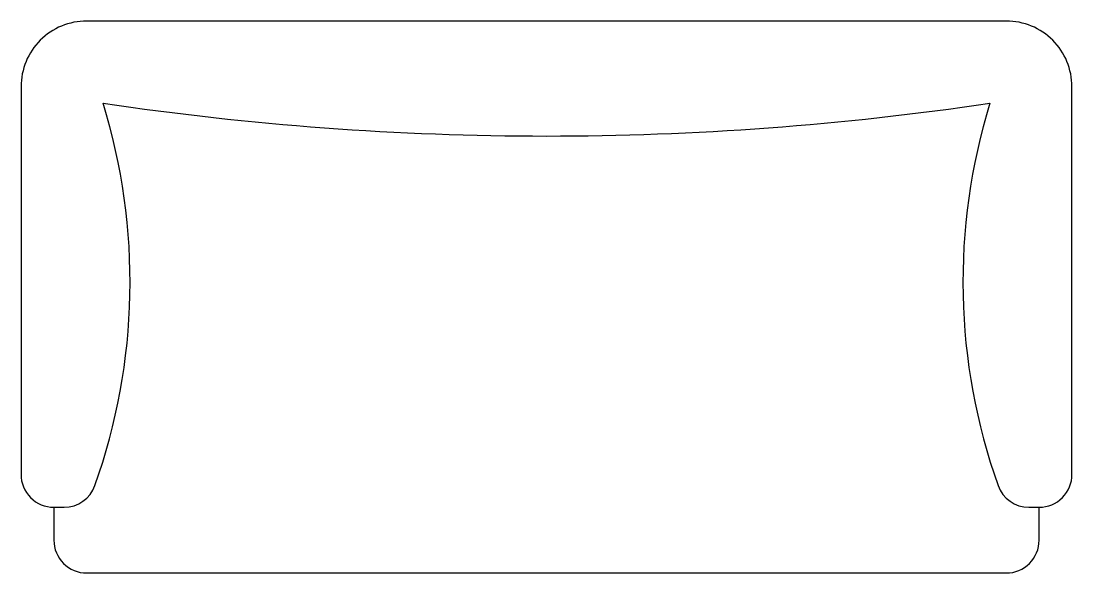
# Model space of a CAD drawing. Extents: x 0 to 1.6, y 0 to 0.84.
import ezdxf

# ---------------------------------------------------------------- set-up
doc = ezdxf.new("R2010")
doc.units = 0
doc.layers.get('0').update_dxf_attribs({"linetype": 'CONTINUOUS'})

msp = doc.modelspace()

# ---------------------------------------------------------------- linework, layer by layer
at = {"color": 0}
msp.add_lwpolyline([(1.475, 0.715, 0.161769), (1.4874, 0.1332, 0.317203), (1.5345, 0.1), (1.55, 0.1, 0.414214), (1.6, 0.15), (1.6, 0.74, 0.414214), (1.5, 0.84), (0.1, 0.84, 0.414214), (0, 0.74), (0, 0.15, 0.414214), (0.05, 0.1), (0.0655, 0.1, 0.317203), (0.1126, 0.1332, 0.161769), (0.125, 0.715, 0.074074)], format="xyb", close=True, dxfattribs=at)
msp.add_lwpolyline([(0.05, 0.1), (0.05, 0.05, 0.414214), (0.1, 0), (1.5, 0, 0.414214), (1.55, 0.05), (1.55, 0.1)], format="xyb", dxfattribs=at)

doc.saveas('drawing.dxf')
